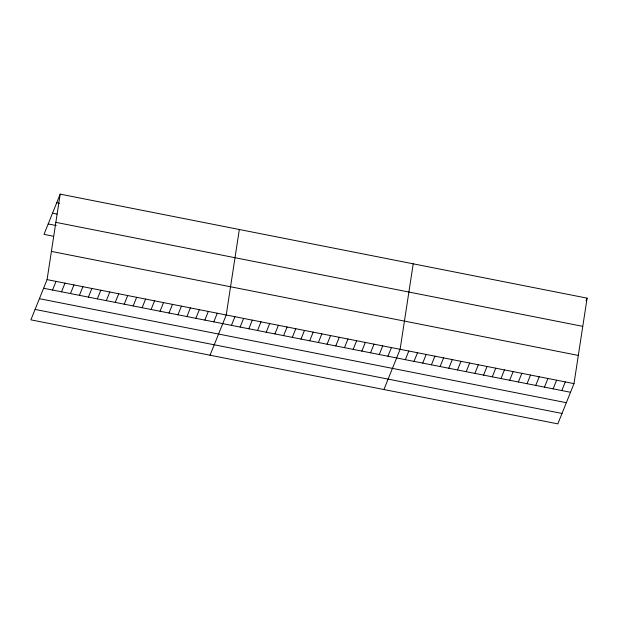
<?xml version="1.0" encoding="UTF-8"?>
<svg xmlns="http://www.w3.org/2000/svg" width="618" height="618" viewBox="0 0 618 618"><rect width="100%" height="100%" fill="white"/><g stroke="black" fill="none" stroke-linecap="round" stroke-linejoin="round"><path stroke-width="0.93" d="M47.076 279.622L60.178 194.137L587.1 298.146L573.998 383.631L557.822 423.863L30.9 319.854L47.076 279.622L573.998 383.631M239.328 229.502L226.227 314.987L210.05 355.219M413.218 263.824L400.109 349.309L383.94 389.541M60.178 194.137L44.002 234.369L52.963 236.138M52.553 290.035L56.029 281.391M61.514 291.804L64.99 283.16M70.467 293.573L73.944 284.929M79.428 295.342L82.905 286.698M88.389 297.111L91.858 288.467M97.343 298.873L100.819 290.228M106.304 300.642L109.78 291.997M115.257 302.411L118.733 293.766M124.218 304.18L127.694 295.535M133.171 305.949L136.648 297.304M142.132 307.718L145.609 299.073M151.093 309.487L154.562 300.842M160.047 311.256L163.523 302.611M169.008 313.025L172.484 304.373M177.961 314.786L181.437 306.142M186.922 316.555L190.398 307.911M195.875 318.324L199.351 309.68M204.836 320.093L208.312 311.449M213.797 321.862L217.266 313.218M231.449 325.346L234.917 316.702M240.139 327.061L243.616 318.417M248.838 328.776L252.306 320.132M257.528 330.499L261.005 321.847M266.219 332.214L269.695 323.569M274.917 333.929L278.394 325.284M283.608 335.644L287.084 326.999M292.306 337.358L295.783 328.714M300.997 339.073L304.473 330.429M309.695 340.788L313.171 332.144M318.386 342.511L321.862 333.859M327.084 344.226L330.56 335.582M335.775 345.941L339.251 337.297M344.473 347.656L347.949 339.012M353.164 349.371L356.64 340.727M361.862 351.086L365.331 342.442M370.553 352.808L374.029 344.156M379.243 354.523L382.72 345.879M387.942 356.238L391.418 347.594M405.331 359.668L408.807 351.024M414.021 361.383L417.498 352.739M422.72 363.098L426.196 354.454M431.41 364.821L434.887 356.169M440.109 366.536L443.585 357.892M448.799 368.251L452.276 359.606M457.498 369.966L460.974 361.321M466.188 371.681L469.665 363.036M474.887 373.396L478.355 364.751M483.577 375.118L487.054 366.466M492.276 376.833L495.744 368.189M500.966 378.548L504.442 369.904M509.657 380.263L513.133 371.619M518.355 381.978L521.831 373.334M527.046 383.693L530.522 375.049M535.744 385.408L539.22 376.764M544.435 387.131L547.911 378.486M586.057 300.742L587.1 298.146M553.133 388.846L556.609 380.201M561.824 390.561L565.3 381.916M56.702 202.781L59.39 203.314M52.515 213.202L56.987 214.091M55.852 222.349L582.774 326.358M48.196 223.948L56.253 225.539M51.394 251.41L578.317 355.42M43.6 288.266L570.522 392.275M39.405 298.687L566.327 402.697M35.087 309.433L562.009 413.442"/></g></svg>
